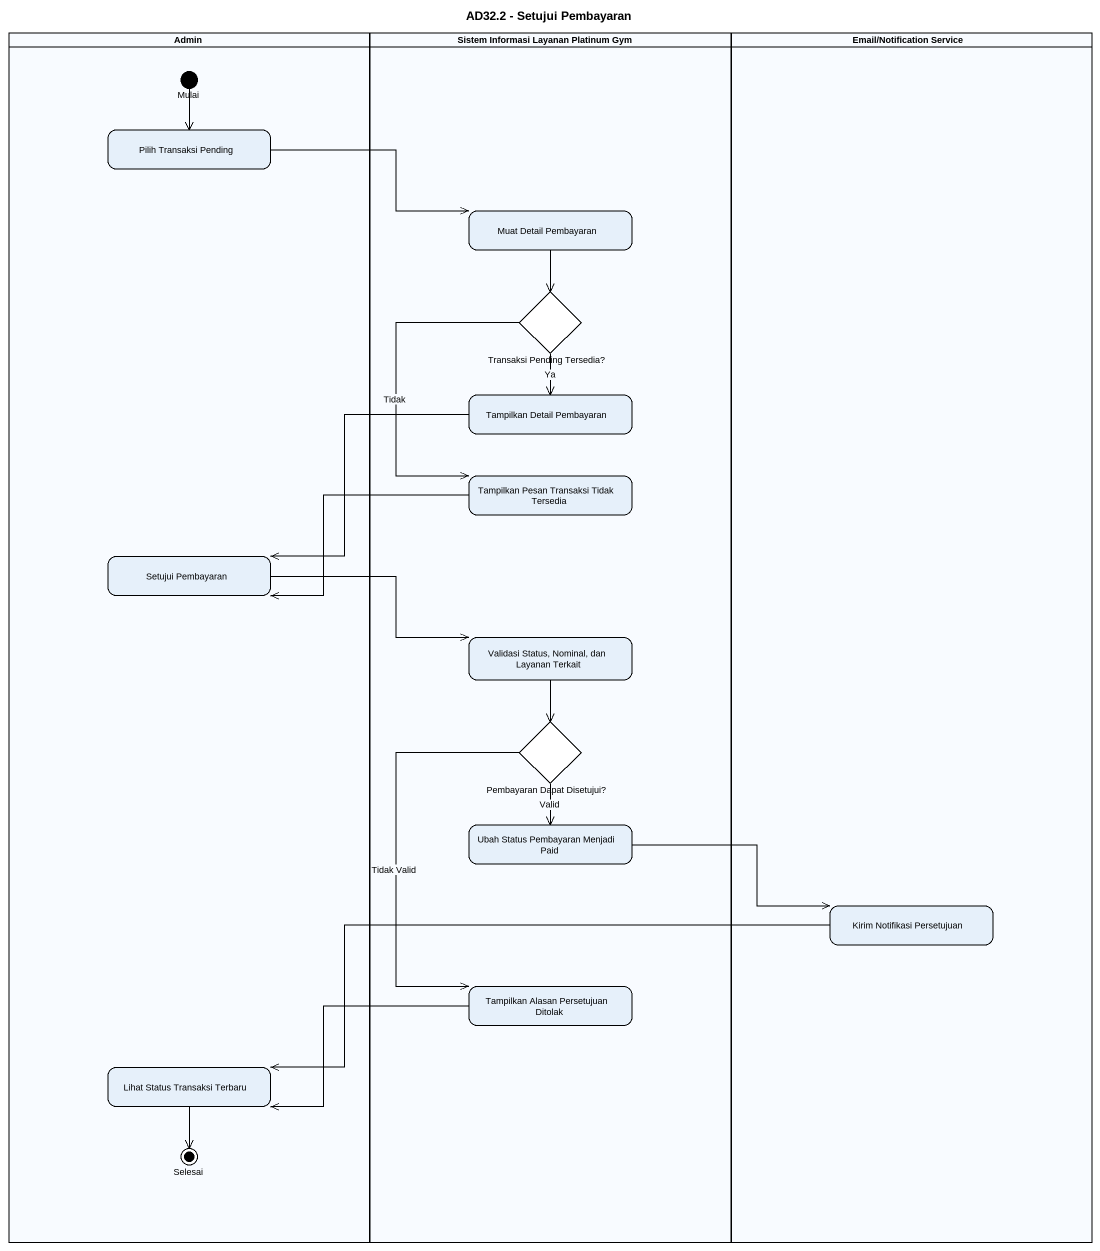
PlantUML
@startuml
title AD32.2 - Setujui Pembayaran
hide empty description
state Admin <<partition>> {
  state Mulai <<start>>
  state "Pilih Transaksi Pending" as Pilih_Transaksi_Pending
  state "Setujui Pembayaran" as Setujui_Pembayaran
  state "Lihat Status Transaksi Terbaru" as Lihat_Status_Transaksi
  state Selesai <<end>>
}
state "Sistem Informasi Layanan Platinum Gym" as Sistem_Informasi_Layanan <<partition>> {
  state "Muat Detail Pembayaran" as Muat_Detail_Pembayaran
  state "Transaksi Pending Tersedia?" as Transaksi_Pending_Tersedia <<choice>>
  state "Tampilkan Detail Pembayaran" as Tampilkan_Detail_Pembayaran
  state "Tampilkan Pesan Transaksi Tidak Tersedia" as Tampilkan_Pesan_Transaksi
  state "Validasi Status, Nominal, dan Layanan Terkait" as Validasi_Status_Nominal_dan
  state "Pembayaran Dapat Disetujui?" as Pembayaran_Dapat_Disetujui <<choice>>
  state "Ubah Status Pembayaran Menjadi Paid" as Ubah_Status_Pembayaran
  state "Tampilkan Alasan Persetujuan Ditolak" as Tampilkan_Alasan
}
state "Email/Notification Service" as Email_Notification_Service <<partition>> {
  state "Kirim Notifikasi Persetujuan" as Kirim_Notifikasi_Persetujuan
}
Mulai --> Pilih_Transaksi_Pending
Pilih_Transaksi_Pending -right-> Muat_Detail_Pembayaran
Muat_Detail_Pembayaran --> Transaksi_Pending_Tersedia
Transaksi_Pending_Tersedia --> Tampilkan_Detail_Pembayaran : Ya
Transaksi_Pending_Tersedia --> Tampilkan_Pesan_Transaksi : Tidak
Tampilkan_Detail_Pembayaran -left-> Setujui_Pembayaran
Tampilkan_Pesan_Transaksi -left-> Setujui_Pembayaran
Setujui_Pembayaran -right-> Validasi_Status_Nominal_dan
Validasi_Status_Nominal_dan --> Pembayaran_Dapat_Disetujui
Pembayaran_Dapat_Disetujui --> Ubah_Status_Pembayaran : Valid
Pembayaran_Dapat_Disetujui --> Tampilkan_Alasan : Tidak Valid
Ubah_Status_Pembayaran -right-> Kirim_Notifikasi_Persetujuan
Kirim_Notifikasi_Persetujuan -left-> Lihat_Status_Transaksi
Tampilkan_Alasan -left-> Lihat_Status_Transaksi
Lihat_Status_Transaksi --> Selesai
@enduml
